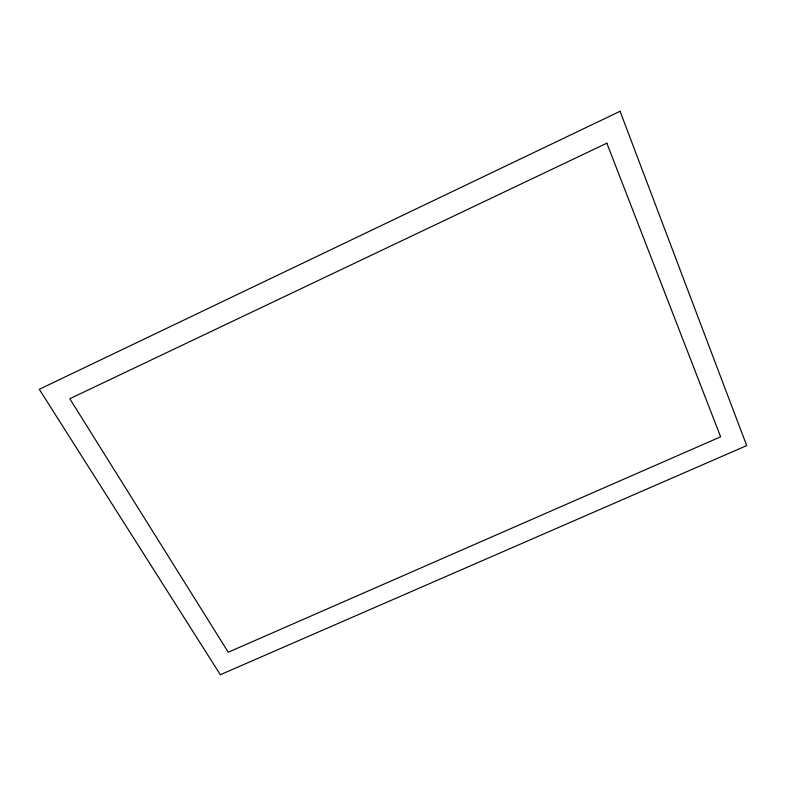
<?xml version="1.0" encoding="UTF-8"?>
<svg xmlns="http://www.w3.org/2000/svg" width="786" height="786" viewBox="0 0 786 786"><rect width="100%" height="100%" fill="white"/><g stroke="black" fill="none" stroke-linecap="round" stroke-linejoin="round"><path stroke-width="1.18" d="M620.066 111.288L39.3 389.296L220.326 674.712L746.7 445.603L620.066 111.288M606.861 143.18L69.807 398.728L228.264 652.223L720.624 436.82L606.861 143.18"/></g></svg>
